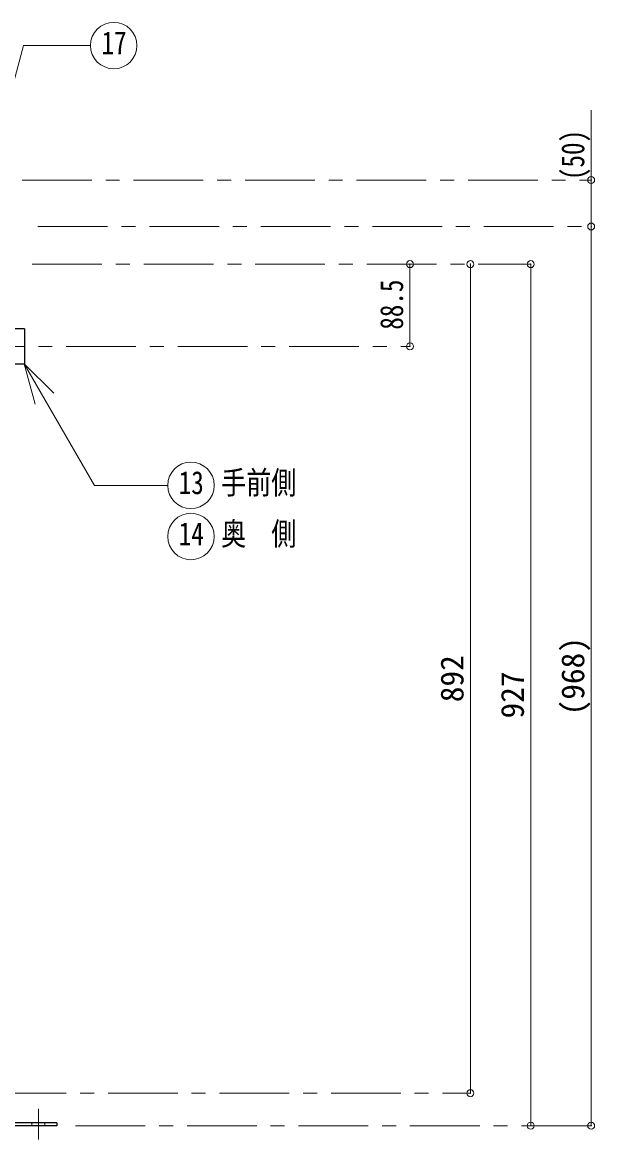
# Model space of a CAD drawing. Units: millimetres at full size, sheet at 1:15. Extents: x -3184 to 2891, y -2037 to 2178.
# Drawn here: x 186 to 802, y -1252 to -50 of the extents above; entities that cross this region are included whole.
import ezdxf
from ezdxf.enums import TextEntityAlignment as Align

# ---------------------------------------------------------------- set-up
doc = ezdxf.new("R2010")
doc.units = ezdxf.units.MM
doc.header["$LTSCALE"] = 15
doc.header["$PDMODE"] = 32
doc.header["$PDSIZE"] = 7.5
doc.linetypes.add('CHAIN1', pattern=[8, 5, -1, 1, -1])
doc.linetypes.add('DASHED1', pattern=[1.8, 1.2, -0.6])
doc.layers.add('0-0', color=7, linetype='Continuous', lineweight=18)
doc.styles.add('ＭＳ ゴシック', font='')
doc.styles.get('ＭＳ ゴシック').set_extended_font_data('MS Gothic')

msp = doc.modelspace()

# ---------------------------------------------------------------- linework, layer by layer
at = {"layer": '0-0'}
for p, q in [((140.59, -249.52), (187.36, -74.97)), ((187.36, -74.97), (259.44, -74.97)), ((188.06, -417.25), (219.88, -449.07)), ((188.06, -417.25), (199.71, -460.72))]:
    msp.add_line(p, q, dxfattribs=at)
at = {"layer": '0-0', "color": 4, "lineweight": 9}
for p, q in [((798.3, -269.63), (798.3, -144.63)), ((798.3, -1237.13), (798.3, -269.63)), ((603.3, -310.13), (603.3, -398.63)), ((668.3, -1202.13), (668.3, -310.13)), ((733.3, -310.13), (733.3, -1237.13))]:
    msp.add_line(p, q, dxfattribs=at)
at = {"layer": '0-0', "color": 4, "linetype": 'CHAIN1', "lineweight": 9}
for p, q in [((65.8, -219.63), (798.3, -219.63)), ((202.8, -269.63), (798.3, -269.63)), ((196.8, -310.13), (733.3, -310.13)), ((113.3, -398.63), (603.3, -398.63)), ((158.3, -1202.13), (668.3, -1202.13)), ((203.3, -1219.13), (203.3, -1252.13)), ((243.3, -1237.13), (798.3, -1237.13))]:
    msp.add_line(p, q, dxfattribs=at)
at = {"layer": '0-0', "color": 5, "lineweight": 25}
for p, q in [((188.3, -379.63), (178.3, -379.63)), ((223.3, -1234.13), (-516.7, -1234.13))]:
    msp.add_line(p, q, dxfattribs=at)
at = {"layer": '0-0', "color": 4, "linetype": 'DASHED1', "lineweight": 9}
for p, q in [((196.3, -1234.13), (196.3, -1237.13)), ((210.3, -1234.13), (210.3, -1237.13))]:
    msp.add_line(p, q, dxfattribs=at)
at = {"layer": '0-0', "color": 5, "lineweight": 25}
for points in [[(188.3, -379.63), (188.3, -417.63), (178.3, -417.63)], [(223.3, -1234.13), (223.3, -1237.13), (-516.7, -1237.13)]]:
    msp.add_lwpolyline(points, dxfattribs=at)
at = {"layer": '0-0'}
msp.add_lwpolyline([(188.06, -417.25), (263.63, -548.13), (342.54, -548.13)], dxfattribs=at)
for centre in [(284.44, -74.97), (367.54, -548.13), (367.54, -603.13)]:
    msp.add_circle(centre, 25, dxfattribs=at)
at = {"layer": '0-0', "color": 1}
for p in [(798.3, -219.63), (798.3, -269.63), (603.3, -310.13), (668.3, -310.13), (733.3, -310.13), (603.3, -398.63), (668.3, -1202.13), (733.3, -1237.13), (798.3, -1237.13)]:
    msp.add_point(p, dxfattribs=at)

# ---------------------------------------------------------------- texts
at = {"layer": '0-0', "style": 'ＭＳ ゴシック', "width": 0.8}
for s, p in [('17', (271.31, -91.84)), ('13', (354.41, -565.01)), ('手前側', (400.04, -565.01)), ('14', (354.41, -620.01)), ('奥\u3000側', (400.04, -620.01))]:
    msp.add_text(s, height=24.74, dxfattribs=at).set_placement(p, align=Align.BOTTOM_LEFT)
for s, p in [('(50)', (798.3, -219.63)), ('88.5', (603.3, -380.63))]:
    msp.add_text(s, height=24.74, rotation=90, dxfattribs=at).set_placement(p, align=Align.BOTTOM_LEFT)
at = {"layer": '0-0', "style": 'ＭＳ ゴシック'}
for s, p in [('(968)', (798.3, -795.57)), ('892', (668.3, -781.44)), ('927', (733.3, -798.94))]:
    msp.add_text(s, height=24.74, rotation=90, dxfattribs=at).set_placement(p, align=Align.BOTTOM_LEFT)

doc.saveas('drawing.dxf')
